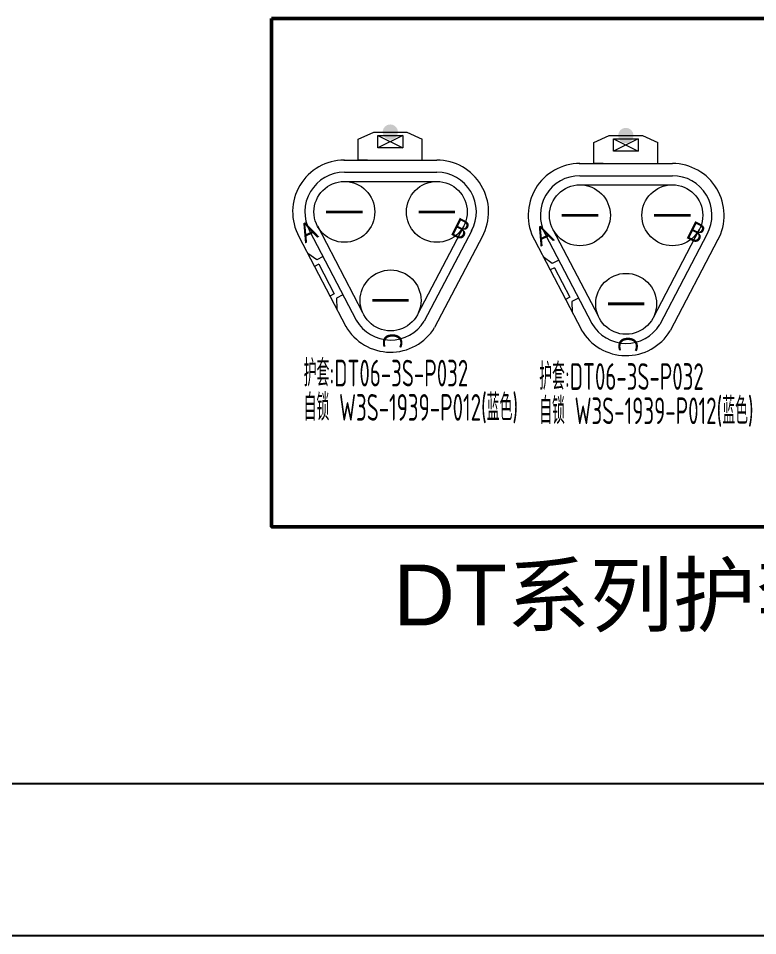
# Model space of a CAD drawing. Header units: millimetres. Extents: x 1762 to 3573, y 2019 to 2959.
# Drawn here: x 3161.6 to 3258.7, y 2018.6 to 2139 of the extents above; entities that cross this region are included whole.
import ezdxf
from ezdxf.enums import TextEntityAlignment as Align

# ---------------------------------------------------------------- set-up
doc = ezdxf.new("R2010")
doc.units = ezdxf.units.MM
for name, color, linetype, lineweight in [('1轮廓实线层', 7, 'Continuous', 50), ('护套层', 3, 'Continuous', 0), ('线号层', 6, 'Continuous', 0)]:
    doc.layers.add(name, color=color, linetype=linetype, lineweight=lineweight)
for name, color, linetype in [('am6', 3, 'Continuous'), ('孔名层', 1, 'Continuous'), ('标题栏', 7, 'Continuous')]:
    doc.layers.add(name, color=color, linetype=linetype)
doc.styles.get("Standard").update_dxf_attribs({"font": 'arial.ttf'})
doc.styles.add('ZTCAD', font='', dxfattribs={"height": 2.5, "bigfont": 'gbcbig.shx'})
doc.styles.add('孔名字体', font='', dxfattribs={"height": 5, "bigfont": 'gbcbig.shx'})
doc.styles.add('技术要求及剖视用', font='gbenor.shx', dxfattribs={"width": 0.7, "bigfont": 'gbcbig.shx'})
doc.styles.get('ZTCAD').set_extended_font_data('Microsoft YaHei')
doc.styles.get('孔名字体').set_extended_font_data('Microsoft YaHei')

# ---------------------------------------------------------------- blocks, each defined once
blk = doc.blocks.new('A$Ca6ca7e8a')
at = {"layer": '标题栏'}
for p, q in [((20, 20), (1791.69, 20)), ((0, 0), (1811.69, 0))]:
    blk.add_line(p, q, dxfattribs=at)
blk = doc.blocks.new('DT06-3S-P032-Out21520155150')
for p, q in [((-29.33, -14.82), (-27.31, -13.9)), ((-27.31, -13.9), (-22.94, -13.9)), ((-23.49, -14.35), (-26.76, -15.95)), ((-26.76, -14.35), (-23.49, -15.95)), ((-22.94, -13.9), (-20.92, -14.82)), ((-29.33, -17.58), (-29.33, -14.82)), ((-20.92, -17.58), (-20.92, -14.82)), ((-31.24, -17.58), (-19.01, -17.58)), ((-28.12, -17.58), (-29.33, -17.58)), ((-22.13, -17.58), (-20.92, -17.58)), ((-31.16, -19.18), (-19.01, -19.18)), ((-31.16, -20.38), (-19, -20.38)), ((-34.71, -26.23), (-28.76, -37.59)), ((-15.47, -26.24), (-21.54, -37.86)), ((-37.15, -27.61), (-30.97, -39.42)), ((-35.74, -26.85), (-29.59, -38.61)), ((-14.43, -26.82), (-20.66, -38.73)), ((-13.02, -27.58), (-19.3, -39.57)), ((-34.8, -30.7), (-35.98, -29.85)), ((-34.51, -31.26), (-35.08, -31.56)), ((-33.95, -30.26), (-34.8, -30.7)), ((-34.51, -31.26), (-32.5, -35.14)), ((-32.5, -35.14), (-33.06, -35.43)), ((-31.35, -35.26), (-32.21, -35.7)), ((-32.21, -35.7), (-32.17, -37.13))]:
    blk.add_line(p, q)
blk.add_lwpolyline([(-26.76, -14.35), (-23.49, -14.35), (-23.49, -15.95), (-26.76, -15.95)], close=True)
for centre in [(-31.16, -24.38), (-19.01, -24.38), (-25.09, -36.01)]:
    blk.add_circle(centre, 4)
for centre, radius, start, end in [((-31.16, -24.38), 6.8, 90, 208.4025), ((-19.01, -24.38), 6.8, 331.5975, 90), ((-31.16, -24.38), 5.2, 90, 208.4025), ((-19.01, -24.38), 5.2, 331.5975, 90), ((-25.09, -36.01), 6.8, 210, 328.4025), ((-25.09, -36.01), 5.2, 210, 328.4025)]:
    blk.add_arc(centre, radius, start, end)
at = {"layer": '孔名层', "style": '孔名字体'}
for s, rotation, p in [('B', 333.3512, (-17.4, -27.25)), ('A', 24.8528, (-36.33, -28.52)), ('C', 268.5587, (-26.04, -40.23))]:
    blk.add_text(s, height=2.5, rotation=rotation, dxfattribs=at).set_placement(p)
at = {"layer": '护套层', "style": '技术要求及剖视用', "width": 0.67}
for tag, p, flags in [('备注', (11.43, 11.35), 8), ('标号', (11.43, 7.35), 8), ('功能', (10.93, 3.35), 8), ('英文功能', (10.93, -0.65), 8), ('编号', (-0.07, -4.65), 8), ('护套号', (10.93, -4.65), 8), ('颜色', (31.93, -4.65), 9), ('厂家', (33.93, -4.65), 9), ('端子', (35.93, -4.65), 9), ('统计到BOM', (31.93, -6.65), 9), ('客户代号', (-0.07, -8.65), 8), ('配件', (10.93, -8.65), 8), ('编码', (33.93, -8.65), 9), ('防水栓', (35.93, -8.65), 9), ('配置', (31.93, -8.65), 9), ('工序', (31.93, -10.65), 9), ('工位', (33.93, -10.65), 9), ('设计软件', (38.69, -10.65), 9), ('附件', (10.93, -12.65), 8), ('视图', (31.93, -12.65), 9), ('方向', (33.93, -12.65), 9), ('盲栓', (35.93, -12.65), 9)]:
    blk.add_attdef(tag, p, '', height=3.5, dxfattribs=dict(at, flags=flags))
blk = doc.blocks.new('NullNoBlk')
at = {"const_width": 0.36}
blk.add_lwpolyline([(-2.4, 0), (2.4, 0)], dxfattribs=at)
at = {"style": 'ZTCAD', "flags": 9}
for tag, p in [('孔位', (-1.61, -0.04)), ('孔大小', (1.54, -0.04))]:
    blk.add_attdef(tag, text='', height=2, dxfattribs=at).set_placement(p, align=Align.MIDDLE)
blk = doc.blocks.new('DT06-3S-P032-Out2152015523')
for p, q in [((-29.33, -14.82), (-27.31, -13.9)), ((-27.31, -13.9), (-22.94, -13.9)), ((-23.49, -14.35), (-26.76, -15.95)), ((-26.76, -14.35), (-23.49, -15.95)), ((-22.94, -13.9), (-20.92, -14.82)), ((-29.33, -17.58), (-29.33, -14.82)), ((-20.92, -17.58), (-20.92, -14.82)), ((-31.24, -17.58), (-19.01, -17.58)), ((-28.12, -17.58), (-29.33, -17.58)), ((-22.13, -17.58), (-20.92, -17.58)), ((-31.16, -19.18), (-19.01, -19.18)), ((-31.16, -20.38), (-19, -20.38)), ((-34.71, -26.23), (-28.76, -37.59)), ((-15.47, -26.24), (-21.54, -37.86)), ((-37.15, -27.61), (-30.97, -39.42)), ((-35.74, -26.85), (-29.59, -38.61)), ((-14.43, -26.82), (-20.66, -38.73)), ((-13.02, -27.58), (-19.3, -39.57)), ((-34.8, -30.7), (-35.98, -29.85)), ((-34.51, -31.26), (-35.08, -31.56)), ((-33.95, -30.26), (-34.8, -30.7)), ((-34.51, -31.26), (-32.5, -35.14)), ((-32.5, -35.14), (-33.06, -35.43)), ((-31.35, -35.26), (-32.21, -35.7)), ((-32.21, -35.7), (-32.17, -37.13))]:
    blk.add_line(p, q)
blk.add_lwpolyline([(-26.76, -14.35), (-23.49, -14.35), (-23.49, -15.95), (-26.76, -15.95)], close=True)
for centre in [(-31.16, -24.38), (-19.01, -24.38), (-25.09, -36.01)]:
    blk.add_circle(centre, 4)
for centre, radius, start, end in [((-31.16, -24.38), 6.8, 90, 208.4025), ((-19.01, -24.38), 6.8, 331.5975, 90), ((-31.16, -24.38), 5.2, 90, 208.4025), ((-19.01, -24.38), 5.2, 331.5975, 90), ((-25.09, -36.01), 6.8, 210, 328.4025), ((-25.09, -36.01), 5.2, 210, 328.4025)]:
    blk.add_arc(centre, radius, start, end)
at = {"layer": '孔名层', "style": '孔名字体'}
for s, rotation, p in [('B', 333.3512, (-17.4, -27.25)), ('A', 24.8528, (-36.33, -28.52)), ('C', 268.5587, (-26.04, -40.23))]:
    blk.add_text(s, height=2.5, rotation=rotation, dxfattribs=at).set_placement(p)
at = {"layer": '护套层', "style": '技术要求及剖视用', "width": 0.67}
for tag, p, flags in [('备注', (11.43, 11.35), 8), ('标号', (11.43, 7.35), 8), ('功能', (10.93, 3.35), 8), ('英文功能', (10.93, -0.65), 8), ('编号', (-0.07, -4.65), 8), ('护套号', (10.93, -4.65), 8), ('颜色', (31.93, -4.65), 9), ('厂家', (33.93, -4.65), 9), ('端子', (35.93, -4.65), 9), ('统计到BOM', (31.93, -6.65), 9), ('客户代号', (-0.07, -8.65), 8), ('配件', (10.93, -8.65), 8), ('编码', (33.93, -8.65), 9), ('防水栓', (35.93, -8.65), 9), ('配置', (31.93, -8.65), 9), ('工序', (31.93, -10.65), 9), ('工位', (33.93, -10.65), 9), ('设计软件', (38.69, -10.65), 9), ('附件', (10.93, -12.65), 8), ('视图', (31.93, -12.65), 9), ('方向', (33.93, -12.65), 9), ('盲栓', (35.93, -12.65), 9)]:
    blk.add_attdef(tag, p, '', height=3.5, dxfattribs=dict(at, flags=flags))

msp = doc.modelspace()

# ---------------------------------------------------------------- hatches: boundary and pattern name
at = {"layer": '护套层'}
h = msp.add_hatch(color=256, dxfattribs=at)
edge = h.paths.add_edge_path()
edge.add_arc((3210.457, 2124.102), 1, 0, 360)
h = msp.add_hatch(color=256, dxfattribs=at)
edge = h.paths.add_edge_path()
edge.add_arc((3241.412, 2123.653), 1, 0, 360)

# ---------------------------------------------------------------- linework, layer by layer
at = {"layer": '1轮廓实线层', "color": 6}
msp.add_lwpolyline([(3194.857, 2139.039), (3350.892, 2139.039), (3350.892, 2072.266), (3194.857, 2072.266)], close=True, dxfattribs=at)

# ---------------------------------------------------------------- block references
msp.add_blockref('A$Ca6ca7e8a', (1761.676, 2018.553))
at = {"layer": '护套层'}
ref = msp.add_blockref('DT06-3S-P032-Out21520155150', (3235.582, 2137.999), dxfattribs=at)
ref.add_attrib('护套号', '护套:DT06-3S-P032', (3199.074, 2090.69), dxfattribs={"height": 3.5, "style": '技术要求及剖视用', "width": 0.67})
ref.add_attrib('附件', '自锁 W3S-1939-P012(蓝色)', (3199.074, 2086.19), dxfattribs={"height": 3.5, "style": '技术要求及剖视用', "width": 0.67})
ref = msp.add_blockref('DT06-3S-P032-Out2152015523', (3266.537, 2137.551), dxfattribs=at)
ref.add_attrib('护套号', '护套:DT06-3S-P032', (3230.029, 2090.241), dxfattribs={"height": 3.5, "style": '技术要求及剖视用', "width": 0.67})
ref.add_attrib('附件', '自锁 W3S-1939-P012(蓝色)', (3230.029, 2085.741), dxfattribs={"height": 3.5, "style": '技术要求及剖视用', "width": 0.67})
at = {"layer": '线号层'}
for p in [(3204.422, 2113.619), (3216.572, 2113.619), (3235.377, 2113.171), (3247.527, 2113.171), (3210.492, 2101.989), (3241.447, 2101.541)]:
    msp.add_blockref('NullNoBlk', p, dxfattribs=at)

# ---------------------------------------------------------------- texts
at = {"layer": 'am6', "color": 3}
msp.add_text('DT系列护套插入三通中', height=8, dxfattribs=at).set_placement((3210.874, 2059.299))

doc.saveas('drawing.dxf')
